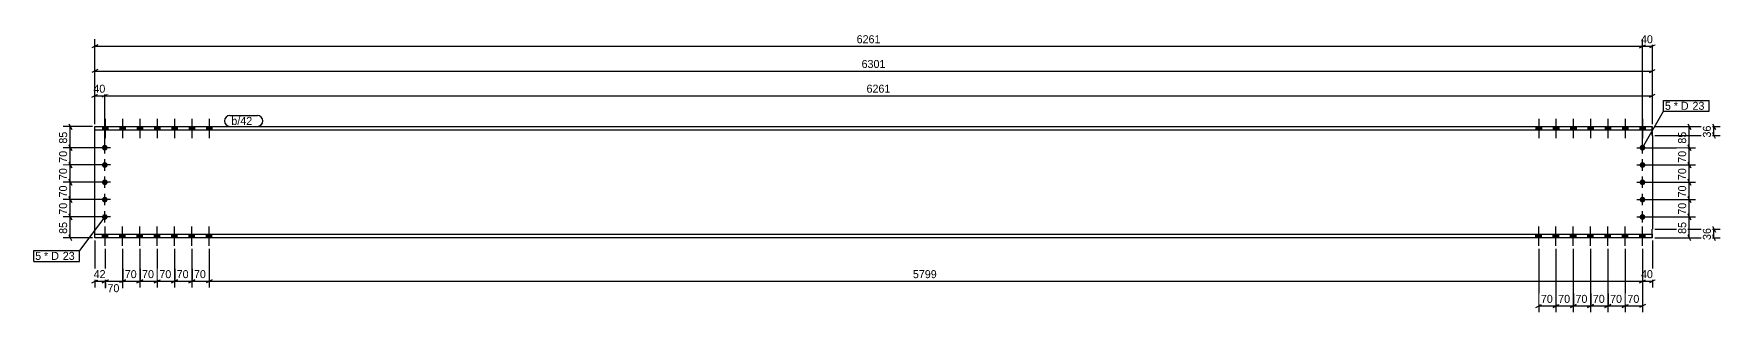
# Model space of a CAD drawing. Header units: millimetres. Extents: x 32 to 18607, y 26 to 1158.
# Drawn here: x 11784 to 18607, y 32 to 1158 of the extents above; entities that cross this region are included whole.
import ezdxf

# ---------------------------------------------------------------- set-up
doc = ezdxf.new("R2010")
doc.units = ezdxf.units.MM
doc.linetypes.add('DXK_LINE_DOT4', pattern=[0.9408, 0.4704, -0.4704])
doc.styles.add('Comic Sans MS', font='COMIC.TTF', dxfattribs={"height": 0.2})

msp = doc.modelspace()

# ---------------------------------------------------------------- hatches: boundary and pattern name
at = {"linetype": 'Continuous'}
for points in [[(12062, 768), (12084, 768), (12084, 782.6), (12062, 782.6)], [(12062, 768), (12084, 768), (12084, 782.6), (12062, 782.6)], [(12132, 768), (12154, 768), (12154, 782.6), (12132, 782.6)], [(12132, 768), (12154, 768), (12154, 782.6), (12132, 782.6)], [(12202, 768), (12224, 768), (12224, 782.6), (12202, 782.6)], [(12202, 768), (12224, 768), (12224, 782.6), (12202, 782.6)], [(12272, 768), (12294, 768), (12294, 782.6), (12272, 782.6)], [(12272, 768), (12294, 768), (12294, 782.6), (12272, 782.6)], [(12342, 768), (12364, 768), (12364, 782.6), (12342, 782.6)], [(12342, 768), (12364, 768), (12364, 782.6), (12342, 782.6)], [(12412, 768), (12434, 768), (12434, 782.6), (12412, 782.6)], [(12412, 768), (12434, 768), (12434, 782.6), (12412, 782.6)], [(12482, 768), (12504, 768), (12504, 782.6), (12482, 782.6)], [(12482, 768), (12504, 768), (12504, 782.6), (12482, 782.6)], [(17883, 782.6), (17861, 782.6), (17861, 768), (17883, 768)], [(17883.1, 782.6), (17861.1, 782.6), (17861.1, 768), (17883.1, 768)], [(17953, 782.6), (17931, 782.6), (17931, 768), (17953, 768)], [(17953.1, 782.6), (17931.1, 782.6), (17931.1, 768), (17953.1, 768)], [(18023, 782.6), (18001, 782.6), (18001, 768), (18023, 768)], [(18023.1, 782.6), (18001.1, 782.6), (18001.1, 768), (18023.1, 768)], [(18093, 782.6), (18071, 782.6), (18071, 768), (18093, 768)], [(18093.1, 782.6), (18071.1, 782.6), (18071.1, 768), (18093.1, 768)], [(18163, 782.6), (18141, 782.6), (18141, 768), (18163, 768)], [(18163.1, 782.6), (18141.1, 782.6), (18141.1, 768), (18163.1, 768)], [(18233, 782.6), (18211, 782.6), (18211, 768), (18233, 768)], [(18233.1, 782.6), (18211.1, 782.6), (18211.1, 768), (18233.1, 768)], [(18303, 782.6), (18281, 782.6), (18281, 768), (18303, 768)], [(18303.1, 782.6), (18281.1, 782.6), (18281.1, 768), (18303.1, 768)], [(12082.6, 697.6), (12082.3, 695.2), (12081.6, 692.9), (12080.4, 690.8), (12078.8, 689.1), (12076.8, 687.6), (12074.6, 686.7), (12072.3, 686.2), (12069.9, 686.2), (12067.5, 686.7), (12065.3, 687.6), (12063.4, 689.1), (12061.8, 690.8), (12060.6, 692.9), (12059.8, 695.2), (12059.6, 697.6), (12059.8, 700), (12060.6, 702.3), (12061.8, 704.4), (12063.4, 706.1), (12065.3, 707.6), (12067.5, 708.5), (12069.9, 709), (12072.3, 709), (12074.6, 708.5), (12076.8, 707.6), (12078.8, 706.1), (12080.4, 704.4), (12081.6, 702.3), (12082.3, 700)], [(18280.4, 697.6), (18280.7, 700), (18281.4, 702.3), (18282.6, 704.4), (18284.2, 706.1), (18286.2, 707.6), (18288.4, 708.5), (18290.7, 709), (18293.1, 709), (18295.5, 708.5), (18297.7, 707.6), (18299.6, 706.1), (18301.2, 704.4), (18302.4, 702.3), (18303.2, 700), (18303.4, 697.6), (18303.2, 695.2), (18302.4, 692.9), (18301.2, 690.8), (18299.6, 689.1), (18297.7, 687.6), (18295.5, 686.7), (18293.1, 686.2), (18290.7, 686.2), (18288.4, 686.7), (18286.2, 687.6), (18284.2, 689.1), (18282.6, 690.8), (18281.4, 692.9), (18280.7, 695.2)], [(12082.6, 627.6), (12082.3, 625.2), (12081.6, 622.9), (12080.4, 620.8), (12078.8, 619.1), (12076.8, 617.6), (12074.6, 616.7), (12072.3, 616.2), (12069.9, 616.2), (12067.5, 616.7), (12065.3, 617.6), (12063.4, 619.1), (12061.8, 620.8), (12060.6, 622.9), (12059.8, 625.2), (12059.6, 627.6), (12059.8, 630), (12060.6, 632.3), (12061.8, 634.4), (12063.4, 636.1), (12065.3, 637.6), (12067.5, 638.5), (12069.9, 639), (12072.3, 639), (12074.6, 638.5), (12076.8, 637.6), (12078.8, 636.1), (12080.4, 634.4), (12081.6, 632.3), (12082.3, 630)], [(18280.4, 627.6), (18280.7, 630), (18281.4, 632.3), (18282.6, 634.4), (18284.2, 636.1), (18286.2, 637.6), (18288.4, 638.5), (18290.7, 639), (18293.1, 639), (18295.5, 638.5), (18297.7, 637.6), (18299.6, 636.1), (18301.2, 634.4), (18302.4, 632.3), (18303.2, 630), (18303.4, 627.6), (18303.2, 625.2), (18302.4, 622.9), (18301.2, 620.8), (18299.6, 619.1), (18297.7, 617.6), (18295.5, 616.7), (18293.1, 616.2), (18290.7, 616.2), (18288.4, 616.7), (18286.2, 617.6), (18284.2, 619.1), (18282.6, 620.8), (18281.4, 622.9), (18280.7, 625.2)], [(12082.6, 557.6), (12082.3, 555.2), (12081.6, 552.9), (12080.4, 550.8), (12078.8, 549.1), (12076.8, 547.6), (12074.6, 546.7), (12072.3, 546.2), (12069.9, 546.2), (12067.5, 546.7), (12065.3, 547.6), (12063.4, 549.1), (12061.8, 550.8), (12060.6, 552.9), (12059.8, 555.2), (12059.6, 557.6), (12059.8, 560), (12060.6, 562.3), (12061.8, 564.4), (12063.4, 566.1), (12065.3, 567.6), (12067.5, 568.5), (12069.9, 569), (12072.3, 569), (12074.6, 568.5), (12076.8, 567.6), (12078.8, 566.1), (12080.4, 564.4), (12081.6, 562.3), (12082.3, 560)], [(18280.4, 557.6), (18280.7, 560), (18281.4, 562.3), (18282.6, 564.4), (18284.2, 566.1), (18286.2, 567.6), (18288.4, 568.5), (18290.7, 569), (18293.1, 569), (18295.5, 568.5), (18297.7, 567.6), (18299.6, 566.1), (18301.2, 564.4), (18302.4, 562.3), (18303.2, 560), (18303.4, 557.6), (18303.2, 555.2), (18302.4, 552.9), (18301.2, 550.8), (18299.6, 549.1), (18297.7, 547.6), (18295.5, 546.7), (18293.1, 546.2), (18290.7, 546.2), (18288.4, 546.7), (18286.2, 547.6), (18284.2, 549.1), (18282.6, 550.8), (18281.4, 552.9), (18280.7, 555.2)], [(12082.6, 487.6), (12082.3, 485.2), (12081.6, 482.9), (12080.4, 480.8), (12078.8, 479.1), (12076.8, 477.6), (12074.6, 476.7), (12072.3, 476.2), (12069.9, 476.2), (12067.5, 476.7), (12065.3, 477.6), (12063.4, 479.1), (12061.8, 480.8), (12060.6, 482.9), (12059.8, 485.2), (12059.6, 487.6), (12059.8, 490), (12060.6, 492.3), (12061.8, 494.4), (12063.4, 496.1), (12065.3, 497.6), (12067.5, 498.5), (12069.9, 499), (12072.3, 499), (12074.6, 498.5), (12076.8, 497.6), (12078.8, 496.1), (12080.4, 494.4), (12081.6, 492.3), (12082.3, 490)], [(18280.4, 487.6), (18280.7, 490), (18281.4, 492.3), (18282.6, 494.4), (18284.2, 496.1), (18286.2, 497.6), (18288.4, 498.5), (18290.7, 499), (18293.1, 499), (18295.5, 498.5), (18297.7, 497.6), (18299.6, 496.1), (18301.2, 494.4), (18302.4, 492.3), (18303.2, 490), (18303.4, 487.6), (18303.2, 485.2), (18302.4, 482.9), (18301.2, 480.8), (18299.6, 479.1), (18297.7, 477.6), (18295.5, 476.7), (18293.1, 476.2), (18290.7, 476.2), (18288.4, 476.7), (18286.2, 477.6), (18284.2, 479.1), (18282.6, 480.8), (18281.4, 482.9), (18280.7, 485.2)], [(12082.6, 417.6), (12082.3, 415.2), (12081.6, 412.9), (12080.4, 410.8), (12078.8, 409.1), (12076.8, 407.6), (12074.6, 406.7), (12072.3, 406.2), (12069.9, 406.2), (12067.5, 406.7), (12065.3, 407.6), (12063.4, 409.1), (12061.8, 410.8), (12060.6, 412.9), (12059.8, 415.2), (12059.6, 417.6), (12059.8, 420), (12060.6, 422.3), (12061.8, 424.4), (12063.4, 426.1), (12065.3, 427.6), (12067.5, 428.5), (12069.9, 429), (12072.3, 429), (12074.6, 428.5), (12076.8, 427.6), (12078.8, 426.1), (12080.4, 424.4), (12081.6, 422.3), (12082.3, 420)], [(18280.4, 417.6), (18280.7, 420), (18281.4, 422.3), (18282.6, 424.4), (18284.2, 426.1), (18286.2, 427.6), (18288.4, 428.5), (18290.7, 429), (18293.1, 429), (18295.5, 428.5), (18297.7, 427.6), (18299.6, 426.1), (18301.2, 424.4), (18302.4, 422.3), (18303.2, 420), (18303.4, 417.6), (18303.2, 415.2), (18302.4, 412.9), (18301.2, 410.8), (18299.6, 409.1), (18297.7, 407.6), (18295.5, 406.7), (18293.1, 406.2), (18290.7, 406.2), (18288.4, 406.7), (18286.2, 407.6), (18284.2, 409.1), (18282.6, 410.8), (18281.4, 412.9), (18280.7, 415.2)], [(12062, 332.6), (12084, 332.6), (12084, 347.2), (12062, 347.2)], [(12062, 332.6), (12084, 332.6), (12084, 347.2), (12062, 347.2)], [(12132, 332.6), (12154, 332.6), (12154, 347.2), (12132, 347.2)], [(12132, 332.6), (12154, 332.6), (12154, 347.2), (12132, 347.2)], [(12202, 332.6), (12224, 332.6), (12224, 347.2), (12202, 347.2)], [(12202, 332.6), (12224, 332.6), (12224, 347.2), (12202, 347.2)], [(12272, 332.6), (12294, 332.6), (12294, 347.2), (12272, 347.2)], [(12272, 332.6), (12294, 332.6), (12294, 347.2), (12272, 347.2)], [(12342, 332.6), (12364, 332.6), (12364, 347.2), (12342, 347.2)], [(12342, 332.6), (12364, 332.6), (12364, 347.2), (12342, 347.2)], [(12412, 332.6), (12434, 332.6), (12434, 347.2), (12412, 347.2)], [(12412, 332.6), (12434, 332.6), (12434, 347.2), (12412, 347.2)], [(12482, 332.6), (12504, 332.6), (12504, 347.2), (12482, 347.2)], [(12482, 332.6), (12504, 332.6), (12504, 347.2), (12482, 347.2)], [(17883, 347.2), (17861, 347.2), (17861, 332.6), (17883, 332.6)], [(17883.1, 347.2), (17861.1, 347.2), (17861.1, 332.6), (17883.1, 332.6)], [(17953, 347.2), (17931, 347.2), (17931, 332.6), (17953, 332.6)], [(17953.1, 347.2), (17931.1, 347.2), (17931.1, 332.6), (17953.1, 332.6)], [(18023, 347.2), (18001, 347.2), (18001, 332.6), (18023, 332.6)], [(18023.1, 347.2), (18001.1, 347.2), (18001.1, 332.6), (18023.1, 332.6)], [(18093, 347.2), (18071, 347.2), (18071, 332.6), (18093, 332.6)], [(18093.1, 347.2), (18071.1, 347.2), (18071.1, 332.6), (18093.1, 332.6)], [(18163, 347.2), (18141, 347.2), (18141, 332.6), (18163, 332.6)], [(18163.1, 347.2), (18141.1, 347.2), (18141.1, 332.6), (18163.1, 332.6)], [(18233, 347.2), (18211, 347.2), (18211, 332.6), (18233, 332.6)], [(18233.1, 347.2), (18211.1, 347.2), (18211.1, 332.6), (18233.1, 332.6)], [(18303, 347.2), (18281, 347.2), (18281, 332.6), (18303, 332.6)], [(18303.1, 347.2), (18281.1, 347.2), (18281.1, 332.6), (18303.1, 332.6)]]:
    msp.add_hatch(color=3, dxfattribs=at).paths.add_polyline_path(points)

# ---------------------------------------------------------------- linework, layer by layer
at = {"color": 8, "linetype": 'Continuous'}
for p, q in [((12043.1, 1113.6), (12019.1, 1101.6)), ((18279.9, 1101.6), (18303.9, 1113.6)), ((18291.9, 707.6), (18291.9, 1136)), ((18291.9, 1107.6), (18331.9, 1107.6)), ((18343.9, 1113.6), (18319.9, 1101.6)), ((18331.9, 792.6), (18331.9, 1136)), ((18331.9, 792.6), (18331.9, 1036)), ((12043.1, 1013.6), (12019.1, 1001.6)), ((12031.1, 1007.6), (18331.9, 1007.6)), ((18319.9, 1001.6), (18343.9, 1013.6)), ((12019.1, 901.6), (12043.1, 913.6)), ((12031.1, 792.6), (12031.1, 936)), ((12031.1, 907.6), (12071.1, 907.6)), ((12083.1, 913.6), (12059.1, 901.6)), ((12083.1, 913.6), (12059.1, 901.6)), ((12071.1, 707.6), (12071.1, 936)), ((12071.1, 707.6), (12071.1, 936)), ((12071.1, 907.6), (18331.9, 907.6)), ((18319.9, 901.6), (18343.9, 913.6)), ((18331.9, 792.6), (18331.9, 936)), ((12021.1, 782.6), (11902.7, 782.6)), ((11925.1, 794.6), (11937.1, 770.6)), ((11931.1, 697.6), (11931.1, 782.6)), ((18341.6, 782.6), (18506.7, 782.6)), ((18475.1, 794.6), (18487.1, 770.6)), ((18481.1, 697.6), (18481.1, 782.6)), ((18575.1, 794.6), (18587.1, 770.6)), ((18587.1, 735), (18575.1, 759)), ((18581.1, 747), (18581.1, 782.6)), ((12061.1, 697.6), (11902.7, 697.6)), ((11937.1, 685.6), (11925.1, 709.6)), ((18301.9, 697.6), (18506.7, 697.6)), ((18487.1, 685.6), (18475.1, 709.6)), ((12061.1, 627.6), (11902.7, 627.6)), ((11925.1, 639.6), (11937.1, 615.6)), ((11931.1, 557.6), (11931.1, 627.6)), ((18301.9, 627.6), (18506.7, 627.6)), ((18487.1, 615.6), (18475.1, 639.6)), ((12061.1, 557.6), (11902.7, 557.6)), ((11937.1, 545.6), (11925.1, 569.6)), ((18301.9, 557.6), (18506.7, 557.6)), ((18487.1, 545.6), (18475.1, 569.6)), ((12061.1, 487.6), (11902.7, 487.6)), ((11937.1, 475.6), (11925.1, 499.6)), ((18301.9, 487.6), (18506.7, 487.6)), ((18487.1, 475.6), (18475.1, 499.6)), ((12061.1, 417.6), (11902.7, 417.6)), ((11937.1, 405.6), (11925.1, 429.6)), ((18301.9, 417.6), (18506.7, 417.6)), ((18487.1, 405.6), (18475.1, 429.6)), ((11937.1, 320.6), (11925.1, 344.6)), ((18341.9, 368.2), (18606.7, 368.2)), ((18487.1, 320.6), (18475.1, 344.6)), ((18575.1, 380.2), (18587.1, 356.2)), ((18587.1, 320.6), (18575.1, 344.6)), ((18581.1, 332.6), (18581.1, 368.2)), ((12021.1, 332.6), (11902.7, 332.6)), ((12031.1, 322.6), (12031.1, 132)), ((12073, 287.9), (12073, 129.2)), ((12143, 287.9), (12143, 132)), ((12213, 287.9), (12213, 132)), ((12283, 287.9), (12283, 132)), ((12353, 287.9), (12353, 132)), ((12423, 287.9), (12423, 132)), ((12493, 287.9), (12493, 132)), ((12493, 287.9), (12493, 132)), ((17872.1, 287.9), (17872.1, 32)), ((17942.1, 287.9), (17942.1, 32)), ((18012.1, 287.9), (18012.1, 32)), ((18082.1, 287.9), (18082.1, 32)), ((18152.1, 287.9), (18152.1, 32)), ((18222.1, 287.9), (18222.1, 32)), ((18292, 287.9), (18292, 132)), ((18331.9, 322.6), (18331.9, 132)), ((18341.6, 332.6), (18606.7, 332.6)), ((12061, 151.6), (12085, 163.6)), ((12131, 151.6), (12155, 163.6)), ((12201, 151.6), (12225, 163.6)), ((12213, 157.6), (12283, 157.6)), ((12295, 163.6), (12271, 151.6)), ((12341, 151.6), (12365, 163.6)), ((12411, 151.6), (12435, 163.6)), ((12423, 157.6), (12493, 157.6)), ((12505, 163.6), (12481, 151.6)), ((12505, 163.6), (12481, 151.6)), ((18280, 151.6), (18304, 163.6)), ((18292, 157.6), (18331.9, 157.6)), ((18343.9, 163.6), (18319.9, 151.6)), ((17860.1, 51.6), (17884.1, 63.6)), ((17872.1, 57.6), (17942.1, 57.6)), ((17954.1, 63.6), (17930.1, 51.6)), ((18000.1, 51.6), (18024.1, 63.6)), ((18070.1, 51.6), (18094.1, 63.6)), ((18140.1, 51.6), (18164.1, 63.6)), ((18152.1, 57.6), (18222.1, 57.6)), ((18234.1, 63.6), (18210.1, 51.6)), ((18304.1, 63.6), (18280.1, 51.6))]:
    msp.add_line(p, q, dxfattribs=at)
at = {"color": 7, "linetype": 'Continuous'}
for p, q in [((12031.1, 782.6), (18331.6, 782.6)), ((12031.1, 768), (12031.1, 782.6)), ((18331.6, 768), (12031.1, 768)), ((12031.1, 347.2), (12031.1, 768)), ((18331.6, 782.6), (18331.6, 768)), ((18331.6, 747), (18331.6, 768)), ((18331.9, 747), (18331.6, 747)), ((18331.6, 747), (18331.6, 747)), ((18331.9, 747), (18331.9, 747)), ((18331.9, 747), (18331.9, 368.2)), ((12031.1, 347.2), (18331.6, 347.2)), ((12031.1, 332.6), (12031.1, 347.2)), ((18331.6, 347.2), (18331.6, 368.2)), ((18331.6, 368.2), (18331.9, 368.2)), ((18331.6, 368.2), (18331.6, 368.2)), ((18331.6, 347.2), (18331.6, 332.6)), ((18331.9, 368.2), (18331.9, 368.2)), ((18331.6, 332.6), (12031.1, 332.6))]:
    msp.add_line(p, q, dxfattribs=at)
at = {"color": 7, "linetype": 'DXK_LINE_DOT4'}
for p, q in [((12031.1, 768), (12031.1, 782.6)), ((12031.1, 347.2), (12031.1, 768)), ((18331.6, 768), (18331.6, 782.6)), ((18331.6, 768), (18331.6, 747)), ((18331.6, 747), (18331.9, 747)), ((18331.9, 747), (18331.9, 368.2)), ((12031.1, 332.6), (12031.1, 347.2)), ((18331.6, 347.2), (18331.6, 368.2)), ((18331.9, 368.2), (18331.6, 368.2)), ((18331.6, 332.6), (18331.6, 347.2))]:
    msp.add_line(p, q, dxfattribs=at)
at = {"color": 3, "linetype": 'Continuous'}
for p, q in [((12062, 782.6), (12062, 768)), ((12062, 782.6), (12062, 768)), ((12073, 814.8), (12073, 736.6)), ((12073, 814.8), (12073, 736.6)), ((12084, 782.6), (12084, 768)), ((12084, 782.6), (12084, 768)), ((12132, 782.6), (12132, 768)), ((12132, 782.6), (12132, 768)), ((12143, 814.8), (12143, 736.6)), ((12143, 814.8), (12143, 736.6)), ((12154, 782.6), (12154, 768)), ((12154, 782.6), (12154, 768)), ((12202, 782.6), (12202, 768)), ((12202, 782.6), (12202, 768)), ((12213, 814.8), (12213, 736.6)), ((12213, 814.8), (12213, 736.6)), ((12224, 782.6), (12224, 768)), ((12224, 782.6), (12224, 768)), ((12272, 782.6), (12272, 768)), ((12272, 782.6), (12272, 768)), ((12283, 814.8), (12283, 736.6)), ((12283, 814.8), (12283, 736.6)), ((12294, 782.6), (12294, 768)), ((12294, 782.6), (12294, 768)), ((12342, 782.6), (12342, 768)), ((12342, 782.6), (12342, 768)), ((12353, 814.8), (12353, 736.6)), ((12353, 814.8), (12353, 736.6)), ((12364, 782.6), (12364, 768)), ((12364, 782.6), (12364, 768)), ((12412, 782.6), (12412, 768)), ((12412, 782.6), (12412, 768)), ((12423, 814.8), (12423, 736.6)), ((12423, 814.8), (12423, 736.6)), ((12434, 782.6), (12434, 768)), ((12434, 782.6), (12434, 768)), ((12482, 782.6), (12482, 768)), ((12482, 782.6), (12482, 768)), ((12493, 814.8), (12493, 736.6)), ((12493, 814.8), (12493, 736.6)), ((12504, 782.6), (12504, 768)), ((12504, 782.6), (12504, 768)), ((17861, 782.6), (17861, 768)), ((17861.1, 782.6), (17861.1, 768)), ((17872, 814.8), (17872, 736.6)), ((17872.1, 814.8), (17872.1, 736.6)), ((17883, 782.6), (17883, 768)), ((17883.1, 782.6), (17883.1, 768)), ((17931, 782.6), (17931, 768)), ((17931.1, 782.6), (17931.1, 768)), ((17942, 814.8), (17942, 736.6)), ((17942.1, 814.8), (17942.1, 736.6)), ((17953, 782.6), (17953, 768)), ((17953.1, 782.6), (17953.1, 768)), ((18001, 782.6), (18001, 768)), ((18001.1, 782.6), (18001.1, 768)), ((18012, 814.8), (18012, 736.6)), ((18012.1, 814.8), (18012.1, 736.6)), ((18023, 782.6), (18023, 768)), ((18023.1, 782.6), (18023.1, 768)), ((18071, 782.6), (18071, 768)), ((18071.1, 782.6), (18071.1, 768)), ((18082, 814.8), (18082, 736.6)), ((18082.1, 814.8), (18082.1, 736.6)), ((18093, 782.6), (18093, 768)), ((18093.1, 782.6), (18093.1, 768)), ((18141, 782.6), (18141, 768)), ((18141.1, 782.6), (18141.1, 768)), ((18152, 814.8), (18152, 736.6)), ((18152.1, 814.8), (18152.1, 736.6)), ((18163, 782.6), (18163, 768)), ((18163.1, 782.6), (18163.1, 768)), ((18211, 782.6), (18211, 768)), ((18211.1, 782.6), (18211.1, 768)), ((18222, 814.8), (18222, 736.6)), ((18222.1, 814.8), (18222.1, 736.6)), ((18233, 782.6), (18233, 768)), ((18233.1, 782.6), (18233.1, 768)), ((18281, 782.6), (18281, 768)), ((18281.1, 782.6), (18281.1, 768)), ((18292, 814.8), (18292, 736.6)), ((18292.1, 814.8), (18292.1, 736.6)), ((18303, 782.6), (18303, 768)), ((18303.1, 782.6), (18303.1, 768)), ((12094.1, 697.6), (12048.1, 697.6)), ((12071.1, 674.6), (12071.1, 720.6)), ((18268.9, 697.6), (18314.9, 697.6)), ((18291.9, 674.6), (18291.9, 720.6)), ((12094.1, 627.6), (12048.1, 627.6)), ((12071.1, 604.6), (12071.1, 650.6)), ((18268.9, 627.6), (18314.9, 627.6)), ((18291.9, 604.6), (18291.9, 650.6)), ((12094.1, 557.6), (12048.1, 557.6)), ((12071.1, 534.6), (12071.1, 580.6)), ((18268.9, 557.6), (18314.9, 557.6)), ((18291.9, 534.6), (18291.9, 580.6)), ((12094.1, 487.6), (12048.1, 487.6)), ((12071.1, 464.6), (12071.1, 510.6)), ((18268.9, 487.6), (18314.9, 487.6)), ((18291.9, 464.6), (18291.9, 510.6)), ((12094.1, 417.6), (12048.1, 417.6)), ((12071.1, 394.6), (12071.1, 440.6)), ((18268.9, 417.6), (18314.9, 417.6)), ((18291.9, 394.6), (18291.9, 440.6)), ((12062, 332.6), (12062, 347.2)), ((12062, 332.6), (12062, 347.2)), ((12073, 300.4), (12073, 378.6)), ((12073, 300.4), (12073, 378.6)), ((12084, 332.6), (12084, 347.2)), ((12084, 332.6), (12084, 347.2)), ((12132, 332.6), (12132, 347.2)), ((12132, 332.6), (12132, 347.2)), ((12143, 300.4), (12143, 378.6)), ((12143, 300.4), (12143, 378.6)), ((12154, 332.6), (12154, 347.2)), ((12154, 332.6), (12154, 347.2)), ((12202, 332.6), (12202, 347.2)), ((12202, 332.6), (12202, 347.2)), ((12213, 300.4), (12213, 378.6)), ((12213, 300.4), (12213, 378.6)), ((12224, 332.6), (12224, 347.2)), ((12224, 332.6), (12224, 347.2)), ((12272, 332.6), (12272, 347.2)), ((12272, 332.6), (12272, 347.2)), ((12283, 300.4), (12283, 378.6)), ((12283, 300.4), (12283, 378.6)), ((12294, 332.6), (12294, 347.2)), ((12294, 332.6), (12294, 347.2)), ((12342, 332.6), (12342, 347.2)), ((12342, 332.6), (12342, 347.2)), ((12353, 300.4), (12353, 378.6)), ((12353, 300.4), (12353, 378.6)), ((12364, 332.6), (12364, 347.2)), ((12364, 332.6), (12364, 347.2)), ((12412, 332.6), (12412, 347.2)), ((12412, 332.6), (12412, 347.2)), ((12423, 300.4), (12423, 378.6)), ((12423, 300.4), (12423, 378.6)), ((12434, 332.6), (12434, 347.2)), ((12434, 332.6), (12434, 347.2)), ((12482, 332.6), (12482, 347.2)), ((12482, 332.6), (12482, 347.2)), ((12493, 300.4), (12493, 378.6)), ((12493, 300.4), (12493, 378.6)), ((12504, 332.6), (12504, 347.2)), ((12504, 332.6), (12504, 347.2)), ((17861, 332.6), (17861, 347.2)), ((17861.1, 332.6), (17861.1, 347.2)), ((17872, 300.4), (17872, 378.6)), ((17872.1, 300.4), (17872.1, 378.6)), ((17883, 332.6), (17883, 347.2)), ((17883.1, 332.6), (17883.1, 347.2)), ((17931, 332.6), (17931, 347.2)), ((17931.1, 332.6), (17931.1, 347.2)), ((17942, 300.4), (17942, 378.6)), ((17942.1, 300.4), (17942.1, 378.6)), ((17953, 332.6), (17953, 347.2)), ((17953.1, 332.6), (17953.1, 347.2)), ((18001, 332.6), (18001, 347.2)), ((18001.1, 332.6), (18001.1, 347.2)), ((18012, 300.4), (18012, 378.6)), ((18012.1, 300.4), (18012.1, 378.6)), ((18023, 332.6), (18023, 347.2)), ((18023.1, 332.6), (18023.1, 347.2)), ((18071, 332.6), (18071, 347.2)), ((18071.1, 332.6), (18071.1, 347.2)), ((18082, 300.4), (18082, 378.6)), ((18082.1, 300.4), (18082.1, 378.6)), ((18093, 332.6), (18093, 347.2)), ((18093.1, 332.6), (18093.1, 347.2)), ((18141, 332.6), (18141, 347.2)), ((18141.1, 332.6), (18141.1, 347.2)), ((18152, 300.4), (18152, 378.6)), ((18152.1, 300.4), (18152.1, 378.6)), ((18163, 332.6), (18163, 347.2)), ((18163.1, 332.6), (18163.1, 347.2)), ((18211, 332.6), (18211, 347.2)), ((18211.1, 332.6), (18211.1, 347.2)), ((18222, 300.4), (18222, 378.6)), ((18222.1, 300.4), (18222.1, 378.6)), ((18233, 332.6), (18233, 347.2)), ((18233.1, 332.6), (18233.1, 347.2)), ((18281, 332.6), (18281, 347.2)), ((18281.1, 332.6), (18281.1, 347.2)), ((18292, 300.4), (18292, 378.6)), ((18292.1, 300.4), (18292.1, 378.6)), ((18303, 332.6), (18303, 347.2)), ((18303.1, 332.6), (18303.1, 347.2))]:
    msp.add_line(p, q, dxfattribs=at)

# ---------------------------------------------------------------- wipeouts: each hides what was drawn before it
at = {"color": 0}
for points in [[(18409, 850.8), (18409, 882.8), (18382.9, 882.8), (18382.9, 850.8)], [(11815.7, 243.8), (11815.7, 275.8), (11789.6, 275.8), (11789.6, 243.8)]]:
    msp.add_wipeout(points, dxfattribs=at)

# ---------------------------------------------------------------- next in the draw order: wipeouts: each hides what was drawn before it
for points in [[(18344.4, 1113.6), (18344.4, 1158.4), (18279.4, 1158.4), (18279.4, 1113.6)], [(15236.6, 1013.6), (15236.6, 1058.4), (15126.4, 1058.4), (15126.4, 1013.6)], [(12083.5, 913.6), (12083.5, 958.4), (12018.6, 958.4), (12018.6, 913.6)], [(15256.6, 913.6), (15256.6, 958.4), (15146.4, 958.4), (15146.4, 913.6)], [(12682.4, 789.6), (12682.4, 821.6), (12583.1, 821.6), (12583.1, 789.6)], [(18409, 850.8), (18409, 882.8), (18382.9, 882.8), (18382.9, 850.8)], [(11925.1, 772.6), (11880.3, 772.6), (11880.3, 707.6), (11925.1, 707.6)], [(18475.1, 772.6), (18430.3, 772.6), (18430.3, 707.6), (18475.1, 707.6)], [(11925.1, 625.1), (11880.3, 625.1), (11880.3, 560.1), (11925.1, 560.1)], [(18575.1, 382.9), (18530.3, 382.9), (18530.3, 317.9), (18575.1, 317.9)], [(11815.7, 243.8), (11815.7, 275.8), (11789.6, 275.8), (11789.6, 243.8)], [(12280.5, 163.6), (12280.5, 208.4), (12215.5, 208.4), (12215.5, 163.6)], [(18344.4, 163.6), (18344.4, 208.4), (18279.5, 208.4), (18279.5, 163.6)], [(17939.5, 63.6), (17939.5, 108.4), (17874.6, 108.4), (17874.6, 63.6)], [(18219.5, 63.6), (18219.5, 108.4), (18154.6, 108.4), (18154.6, 63.6)]]:
    msp.add_wipeout(points, dxfattribs=at)

# ---------------------------------------------------------------- next in the draw order: linework, layer by layer
at = {"color": 8, "linetype": 'Continuous'}
for p, q in [((12031.1, 792.6), (12031.1, 1136)), ((12031.1, 1107.6), (18291.9, 1107.6)), ((18279.9, 1101.6), (18303.9, 1113.6)), ((18291.9, 707.6), (18291.9, 1136)), ((12031.1, 792.6), (12031.1, 1036)), ((18341.6, 782.6), (18606.7, 782.6)), ((12061.1, 697.6), (11902.7, 697.6)), ((11925.1, 709.6), (11937.1, 685.6)), ((11931.1, 627.6), (11931.1, 697.6)), ((18301.9, 697.6), (18506.7, 697.6)), ((18341.9, 747), (18606.7, 747)), ((18475.1, 709.6), (18487.1, 685.6)), ((18481.1, 627.6), (18481.1, 697.6)), ((12061.1, 627.6), (11902.7, 627.6)), ((11937.1, 615.6), (11925.1, 639.6)), ((12061.1, 557.6), (11902.7, 557.6)), ((11925.1, 569.6), (11937.1, 545.6)), ((11931.1, 487.6), (11931.1, 557.6)), ((12213, 287.9), (12213, 132)), ((12283, 287.9), (12283, 132)), ((17942.1, 287.9), (17942.1, 32)), ((18152.1, 287.9), (18152.1, 32)), ((18222.1, 287.9), (18222.1, 32)), ((18292, 287.9), (18292, 132)), ((18292.1, 287.9), (18292.1, 32)), ((18341.6, 332.6), (18506.7, 332.6)), ((12143, 157.6), (12213, 157.6)), ((12225, 163.6), (12201, 151.6)), ((12271, 151.6), (12295, 163.6)), ((12493, 157.6), (18292, 157.6)), ((18280, 151.6), (18304, 163.6)), ((17930.1, 51.6), (17954.1, 63.6)), ((18082.1, 57.6), (18152.1, 57.6)), ((18164.1, 63.6), (18140.1, 51.6)), ((18210.1, 51.6), (18234.1, 63.6)), ((18222.1, 57.6), (18292.1, 57.6))]:
    msp.add_line(p, q, dxfattribs=at)
at = {"color": 7, "linetype": 'Continuous'}
for p, q in [((18376.9, 844.8), (18376.9, 888.8)), ((18291.9, 697.6), (18376.9, 844.8)), ((11783.6, 237.8), (11783.6, 281.8))]:
    msp.add_line(p, q, dxfattribs=at)

# ---------------------------------------------------------------- next in the draw order: texts
at = {"color": 3, "style": 'Comic Sans MS'}
for s, p in [('40', (18285.8, 1120)), ('6301', (15132.8, 1020)), ('40', (12025, 920)), ('6261', (15152.8, 920)), ('70', (12221.9, 170)), ('40', (18285.9, 170)), ('70', (17881, 70)), ('70', (18161, 70))]:
    msp.add_text(s, height=32.38, dxfattribs=at).set_placement(p)
for s, p in [('85', (11918.7, 714)), ('85', (18468.7, 714)), ('70', (11918.7, 566.5)), ('36', (18568.7, 324.3))]:
    msp.add_text(s, height=32.38, rotation=90.00021, dxfattribs=at).set_placement(p)

# ---------------------------------------------------------------- next in the draw order: wipeouts: each hides what was drawn before it
at = {"color": 0}
for points in [[(12682.4, 789.6), (12682.4, 821.6), (12583.1, 821.6), (12583.1, 789.6)], [(18484.7, 850.8), (18484.7, 882.8), (18418.6, 882.8), (18418.6, 850.8)], [(11891.5, 243.8), (11891.5, 275.8), (11825.3, 275.8), (11825.3, 243.8)]]:
    msp.add_wipeout(points, dxfattribs=at)

# ---------------------------------------------------------------- next in the draw order: linework, layer by layer
at = {"color": 7, "linetype": 'Continuous'}
for p, q in [((12577.1, 827.6), (12688.4, 827.6)), ((12577.1, 783.6), (12688.4, 783.6))]:
    msp.add_line(p, q, dxfattribs=at)
for centre, start, end in [((12577.1, 805.6), 90, 270), ((12688.4, 805.6), 270, 90)]:
    msp.add_arc(centre, 22, start, end, dxfattribs=at)

# ---------------------------------------------------------------- next in the draw order: texts
at = {"color": 3, "style": 'Comic Sans MS'}
msp.add_text('b/42', height=32.38, dxfattribs=at).set_placement((12583.1, 789.6))

# ---------------------------------------------------------------- next in the draw order: wipeouts: each hides what was drawn before it
at = {"color": 0}
for points in [[(15216.6, 1113.6), (15216.6, 1158.4), (15106.4, 1158.4), (15106.4, 1113.6)], [(18484.7, 850.8), (18484.7, 882.8), (18418.6, 882.8), (18418.6, 850.8)], [(18575.1, 797.3), (18530.3, 797.3), (18530.3, 732.3), (18575.1, 732.3)], [(11925.1, 695.1), (11880.3, 695.1), (11880.3, 630.1), (11925.1, 630.1)], [(18475.1, 695.1), (18430.3, 695.1), (18430.3, 630.1), (18475.1, 630.1)], [(11925.1, 555.1), (11880.3, 555.1), (11880.3, 490.1), (11925.1, 490.1)], [(11891.5, 243.8), (11891.5, 275.8), (11825.3, 275.8), (11825.3, 243.8)], [(12210.5, 163.6), (12210.5, 208.4), (12145.5, 208.4), (12145.5, 163.6)], [(12490.5, 163.6), (12490.5, 208.4), (12425.5, 208.4), (12425.5, 163.6)], [(15451, 163.6), (15451, 208.4), (15334, 208.4), (15334, 163.6)], [(18149.5, 63.6), (18149.5, 108.4), (18084.6, 108.4), (18084.6, 63.6)], [(18289.5, 63.6), (18289.5, 108.4), (18224.6, 108.4), (18224.6, 63.6)]]:
    msp.add_wipeout(points, dxfattribs=at)

# ---------------------------------------------------------------- next in the draw order: linework, layer by layer
at = {"color": 8, "linetype": 'Continuous'}
for p, q in [((18301.9, 627.6), (18506.7, 627.6)), ((18475.1, 639.6), (18487.1, 615.6)), ((18481.1, 557.6), (18481.1, 627.6)), ((12061.1, 487.6), (11902.7, 487.6)), ((11925.1, 499.6), (11937.1, 475.6)), ((11931.1, 417.6), (11931.1, 487.6)), ((12143, 287.9), (12143, 129.2)), ((12423, 287.9), (12423, 132)), ((18082.1, 287.9), (18082.1, 32)), ((12073, 157.6), (12143, 157.6)), ((12155, 163.6), (12131, 151.6)), ((12353, 157.6), (12423, 157.6)), ((12435, 163.6), (12411, 151.6)), ((18012.1, 57.6), (18082.1, 57.6)), ((18094.1, 63.6), (18070.1, 51.6))]:
    msp.add_line(p, q, dxfattribs=at)

# ---------------------------------------------------------------- next in the draw order: texts
at = {"color": 3, "style": 'Comic Sans MS'}
for s, height, p in [('6261', 32.38, (15112.8, 1120)), ('5', 32.4, (18382.9, 850.8)), ('5', 32.4, (11789.6, 243.8)), ('70', 32.38, (12151.9, 170)), ('70', 32.38, (12431.9, 170)), ('5799', 32.38, (15340.4, 170)), ('70', 32.38, (18091, 70)), ('70', 32.38, (18231, 70))]:
    msp.add_text(s, height=height, dxfattribs=at).set_placement(p)
for s, p in [('36', (18568.7, 738.7)), ('70', (11918.7, 636.5)), ('70', (18468.7, 636.5)), ('70', (11918.7, 496.5))]:
    msp.add_text(s, height=32.38, rotation=90.00021, dxfattribs=at).set_placement(p)

# ---------------------------------------------------------------- next in the draw order: wipeouts: each hides what was drawn before it
at = {"color": 0}
for points in [[(18546.5, 850.8), (18546.5, 882.8), (18494.3, 882.8), (18494.3, 850.8)], [(11953.2, 243.8), (11953.2, 275.8), (11901.1, 275.8), (11901.1, 243.8)]]:
    msp.add_wipeout(points, dxfattribs=at)

# ---------------------------------------------------------------- next in the draw order: wipeouts: each hides what was drawn before it
for points in [[(18546.5, 850.8), (18546.5, 882.8), (18494.3, 882.8), (18494.3, 850.8)], [(18475.1, 625.1), (18430.3, 625.1), (18430.3, 560.1), (18475.1, 560.1)], [(11925.1, 485.1), (11880.3, 485.1), (11880.3, 420.1), (11925.1, 420.1)], [(11953.2, 243.8), (11953.2, 275.8), (11901.1, 275.8), (11901.1, 243.8)], [(12420.5, 163.6), (12420.5, 208.4), (12355.5, 208.4), (12355.5, 163.6)], [(12140.5, 106.8), (12140.5, 151.6), (12075.5, 151.6), (12075.5, 106.8)], [(18079.5, 63.6), (18079.5, 108.4), (18014.6, 108.4), (18014.6, 63.6)]]:
    msp.add_wipeout(points, dxfattribs=at)

# ---------------------------------------------------------------- next in the draw order: linework, layer by layer
at = {"color": 7, "linetype": 'Continuous'}
for p, q in [((18376.9, 888.8), (18562.1, 888.8)), ((18562.1, 844.8), (18562.1, 888.8)), ((18376.9, 844.8), (18562.1, 844.8)), ((12071.1, 417.6), (11968.8, 281.8)), ((11783.6, 281.8), (11968.8, 281.8)), ((11968.8, 237.8), (11968.8, 281.8)), ((11783.6, 237.8), (11968.8, 237.8))]:
    msp.add_line(p, q, dxfattribs=at)
at = {"color": 8, "linetype": 'Continuous'}
for p, q in [((18301.9, 557.6), (18506.7, 557.6)), ((18475.1, 569.6), (18487.1, 545.6)), ((18481.1, 487.6), (18481.1, 557.6)), ((12061.1, 417.6), (11902.7, 417.6)), ((11925.1, 429.6), (11937.1, 405.6)), ((11931.1, 332.6), (11931.1, 417.6)), ((12073, 287.9), (12073, 132)), ((12353, 287.9), (12353, 132)), ((18012.1, 287.9), (18012.1, 32)), ((12019.1, 151.6), (12043.1, 163.6)), ((12031.1, 157.6), (12073, 157.6)), ((12085, 163.6), (12061, 151.6)), ((12283, 157.6), (12353, 157.6)), ((12365, 163.6), (12341, 151.6)), ((17942.1, 57.6), (18012.1, 57.6)), ((18024.1, 63.6), (18000.1, 51.6))]:
    msp.add_line(p, q, dxfattribs=at)

# ---------------------------------------------------------------- next in the draw order: texts
at = {"color": 3, "style": 'Comic Sans MS'}
for s, p in [('* D', (18418.6, 850.8)), ('23', (18494.3, 850.8)), ('* D', (11825.3, 243.8)), ('23', (11901.1, 243.8)), ('70', (12081.9, 113.2)), ('70', (12361.9, 170)), ('70', (18021, 70))]:
    msp.add_text(s, height=32.38, dxfattribs=at).set_placement(p)
for p in [(18468.7, 566.5), (11918.7, 426.5)]:
    msp.add_text('70', height=32.38, rotation=90.00021, dxfattribs=at).set_placement(p)

# ---------------------------------------------------------------- next in the draw order: wipeouts: each hides what was drawn before it
at = {"color": 0}
for points in [[(18475.1, 555.1), (18430.3, 555.1), (18430.3, 490.1), (18475.1, 490.1)], [(11925.1, 407.6), (11880.3, 407.6), (11880.3, 342.6), (11925.1, 342.6)], [(12084.5, 163.6), (12084.5, 208.4), (12019.6, 208.4), (12019.6, 163.6)], [(12350.5, 163.6), (12350.5, 208.4), (12285.5, 208.4), (12285.5, 163.6)], [(18009.5, 63.6), (18009.5, 108.4), (17944.6, 108.4), (17944.6, 63.6)]]:
    msp.add_wipeout(points, dxfattribs=at)

# ---------------------------------------------------------------- next in the draw order: linework, layer by layer
at = {"color": 8, "linetype": 'Continuous'}
for p, q in [((18301.9, 487.6), (18506.7, 487.6)), ((18475.1, 499.6), (18487.1, 475.6)), ((18481.1, 417.6), (18481.1, 487.6))]:
    msp.add_line(p, q, dxfattribs=at)

# ---------------------------------------------------------------- next in the draw order: texts
at = {"color": 3, "style": 'Comic Sans MS'}
for s, p in [('70', (18468.7, 496.5)), ('85', (11918.7, 349))]:
    msp.add_text(s, height=32.38, rotation=90.00021, dxfattribs=at).set_placement(p)
for s, p in [('42', (12026, 170)), ('70', (12291.9, 170)), ('70', (17951, 70))]:
    msp.add_text(s, height=32.38, dxfattribs=at).set_placement(p)

# ---------------------------------------------------------------- next in the draw order: wipeouts: each hides what was drawn before it
at = {"color": 0}
msp.add_wipeout([(18475.1, 485.1), (18430.3, 485.1), (18430.3, 420.1), (18475.1, 420.1)], dxfattribs=at)

# ---------------------------------------------------------------- next in the draw order: linework, layer by layer
at = {"color": 8, "linetype": 'Continuous'}
for p, q in [((18301.9, 417.6), (18506.7, 417.6)), ((18475.1, 429.6), (18487.1, 405.6)), ((18481.1, 332.6), (18481.1, 417.6))]:
    msp.add_line(p, q, dxfattribs=at)

# ---------------------------------------------------------------- next in the draw order: texts
at = {"color": 3, "style": 'Comic Sans MS'}
msp.add_text('70', height=32.38, rotation=90.00021, dxfattribs=at).set_placement((18468.7, 426.5))

# ---------------------------------------------------------------- next in the draw order: wipeouts: each hides what was drawn before it
at = {"color": 0}
msp.add_wipeout([(18475.1, 407.6), (18430.3, 407.6), (18430.3, 342.6), (18475.1, 342.6)], dxfattribs=at)

# ---------------------------------------------------------------- next in the draw order: texts
at = {"color": 3, "style": 'Comic Sans MS'}
msp.add_text('85', height=32.38, rotation=90.00021, dxfattribs=at).set_placement((18468.7, 349))

doc.saveas('drawing.dxf')
